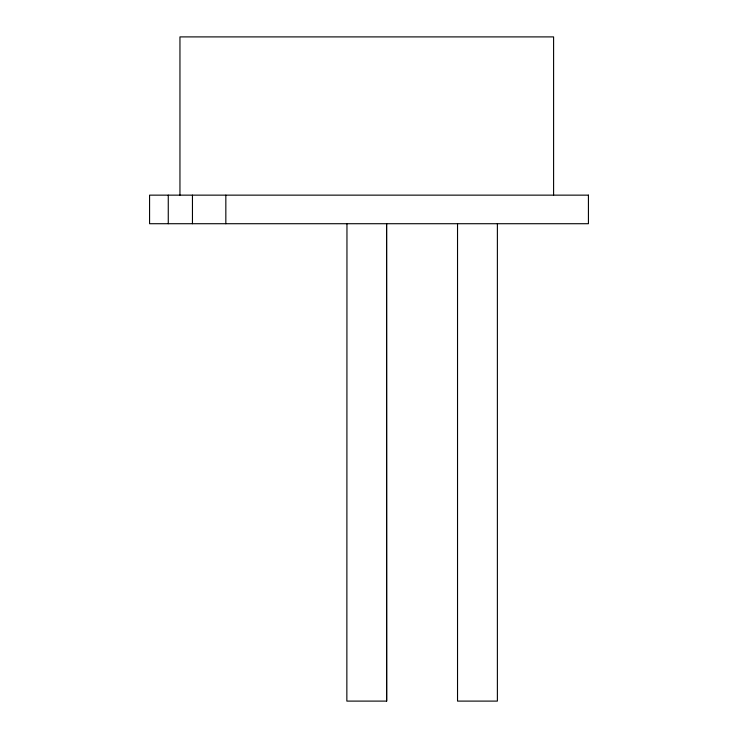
<?xml version="1.0" encoding="UTF-8"?>
<svg xmlns="http://www.w3.org/2000/svg" width="738" height="738" viewBox="0 0 738 738"><rect width="100%" height="100%" fill="white"/><g stroke="black" fill="none" stroke-linecap="round" stroke-linejoin="round"><path stroke-width="1.11" d="M386.592 701.1L386.592 223.715L386.694 701.1L346.851 701.1L346.961 223.715M553.592 195.146L553.592 36.9L179.952 36.9L179.952 195.146M497.384 223.715L497.384 701.1L457.532 701.1L457.532 223.715M225.837 195.146L225.837 223.715M192.452 195.146L192.452 223.715M168.264 195.146L168.264 223.715M588.426 195.146L149.574 195.146L149.574 223.715L588.426 223.715L588.426 195.146"/></g></svg>
